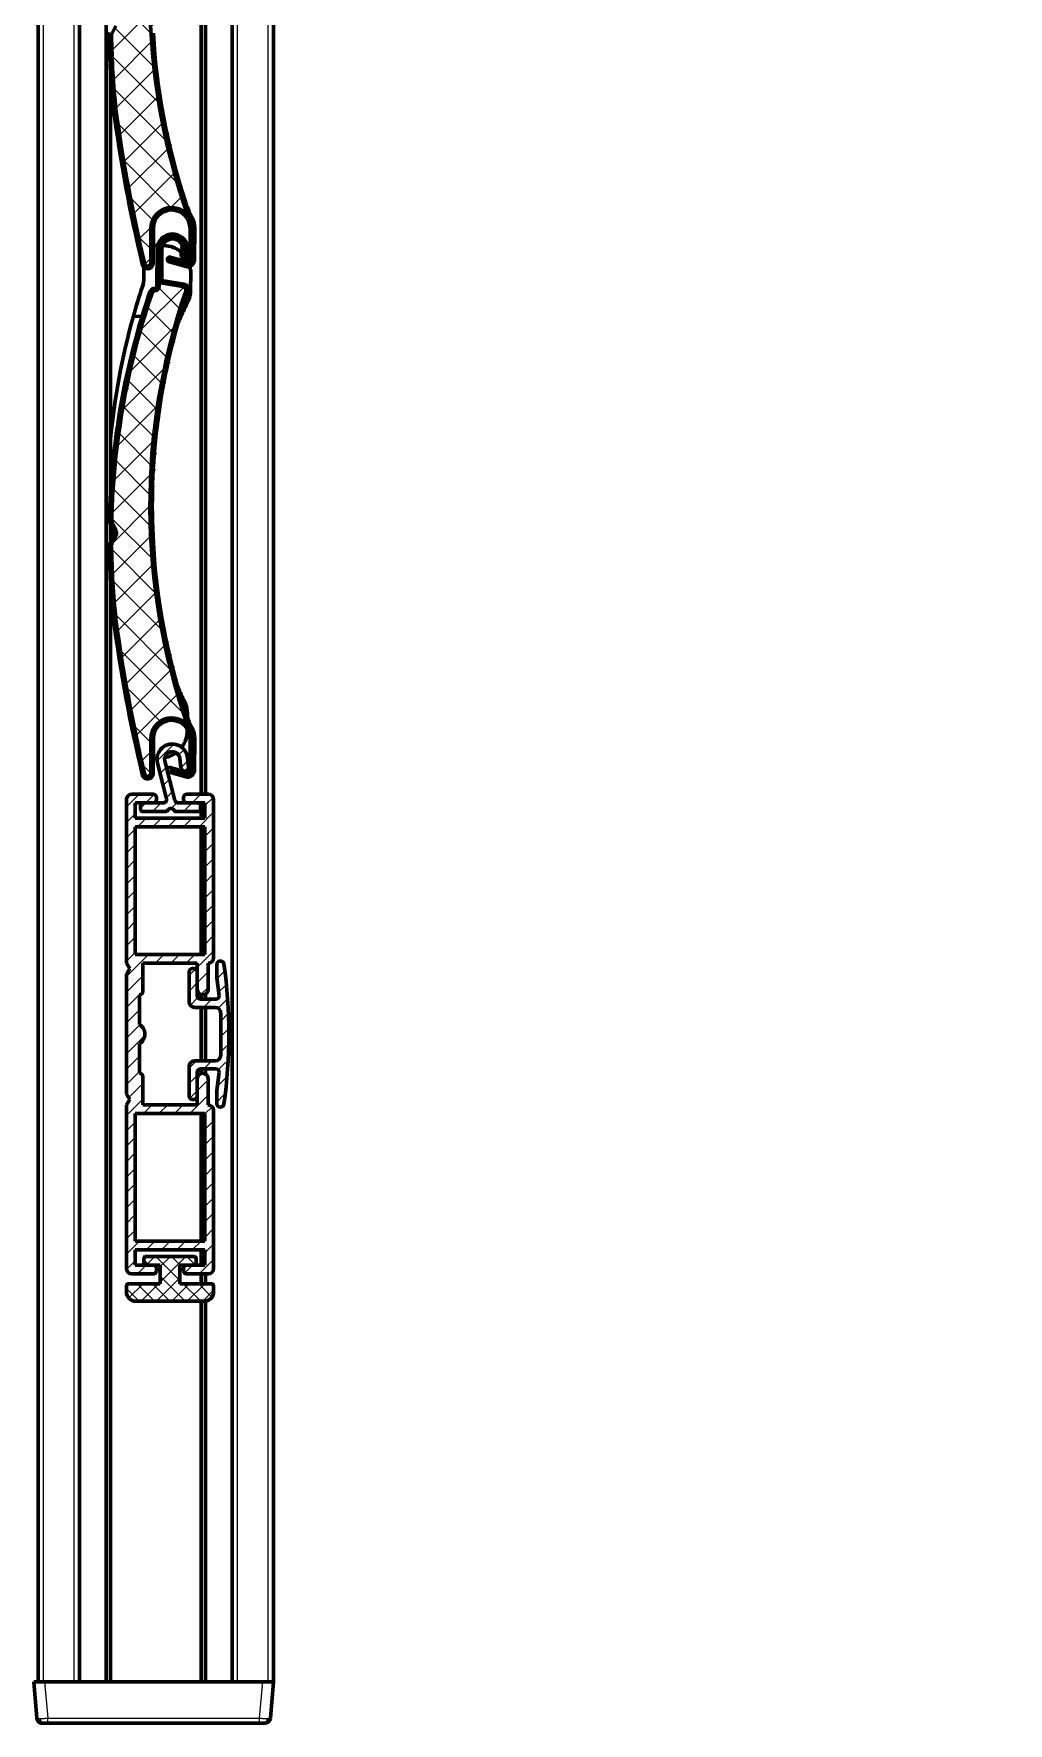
# Model space of a CAD drawing. Header units: millimetres. Extents: x 0 to 841, y 0 to 594.
# Drawn here: x 706.5 to 751.2, y 219 to 296.5 of the extents above; entities that cross this region are included whole.
import ezdxf

# ---------------------------------------------------------------- set-up
doc = ezdxf.new("R2010")
doc.units = ezdxf.units.MM
doc.linetypes.add('K5LT_BASIC', pattern=[0])
doc.linetypes.add('K5LT_THIN', pattern=[0])
doc.layers.add('Системный слой (1)', color=7, linetype='Continuous', true_color=0x909090)
pattern_1 = [(45, (0, 0), (-0.3535534, 0.3535534), [])]

# ---------------------------------------------------------------- blocks, each defined once
blk = doc.blocks.new('U798')
at = {"layer": 'Системный слой (1)', "color": 5, "linetype": 'K5LT_BASIC', "lineweight": 60, "true_color": 0x0000ff}
blk.add_line((709.793, 220.892), (709.793, 383.753), dxfattribs=at)
blk = doc.blocks.new('U819')
at = {"layer": 'Системный слой (1)', "color": 7, "linetype": 'K5LT_THIN', "lineweight": 18}
blk.add_line((708.324, 220.892), (708.324, 383.783), dxfattribs=at)
blk = doc.blocks.new('U820')
at = {"layer": 'Системный слой (1)', "color": 5, "linetype": 'K5LT_BASIC', "lineweight": 60, "true_color": 0x0000ff}
blk.add_line((708.574, 220.892), (708.574, 383.769), dxfattribs=at)
blk = doc.blocks.new('U821')
at = {"layer": 'Системный слой (1)', "color": 7, "linetype": 'K5LT_THIN', "lineweight": 18}
blk.add_line((706.924, 220.892), (706.924, 383.929), dxfattribs=at)
blk = doc.blocks.new('U822')
at = {"layer": 'Системный слой (1)', "color": 5, "linetype": 'K5LT_BASIC', "lineweight": 60, "true_color": 0x0000ff}
blk.add_line((706.674, 220.892), (706.674, 383.959), dxfattribs=at)
blk = doc.blocks.new('U823')
at = {"layer": 'Системный слой (1)', "color": 5, "linetype": 'K5LT_BASIC', "lineweight": 60, "true_color": 0x0000ff}
blk.add_line((717.474, 220.892), (717.474, 383.959), dxfattribs=at)
blk = doc.blocks.new('U824')
at = {"layer": 'Системный слой (1)', "color": 7, "linetype": 'K5LT_THIN', "lineweight": 18}
blk.add_line((717.224, 220.892), (717.224, 383.99), dxfattribs=at)
blk = doc.blocks.new('U867')
at = {"layer": 'Системный слой (1)', "color": 5, "linetype": 'K5LT_BASIC', "lineweight": 60, "true_color": 0x0000ff}
blk.add_line((714.356, 261.592), (714.356, 384.166), dxfattribs=at)
blk = doc.blocks.new('U903')
at = {"layer": 'Системный слой (1)', "color": 5, "linetype": 'K5LT_BASIC', "lineweight": 60, "true_color": 0x0000ff}
blk.add_line((715.574, 220.892), (715.574, 384.15), dxfattribs=at)
blk = doc.blocks.new('U904')
at = {"layer": 'Системный слой (1)', "color": 7, "linetype": 'K5LT_THIN', "lineweight": 18}
blk.add_line((715.824, 220.892), (715.824, 384.136), dxfattribs=at)
blk = doc.blocks.new('U909')
at = {"layer": 'Системный слой (1)', "color": 5, "linetype": 'K5LT_BASIC', "lineweight": 60, "true_color": 0x0000ff}
blk.add_line((714.159, 261.592), (714.159, 384.16), dxfattribs=at)

msp = doc.modelspace()

# ---------------------------------------------------------------- hatches: boundary and pattern name
at = {"layer": 'Системный слой (1)'}
h = msp.add_hatch(dxfattribs=at)
h.set_pattern_fill('Неметалл', angle=45, style=0, pattern_type=0)
h.set_pattern_definition([(45, (0, 0), (-0.7071068, 0.7071068), []), (135, (0, 0), (-0.7071068, -0.7071068), [])])
h.paths.add_polyline_path([(711.8032, 388.9255), (712.1873, 393.8211), (713.36, 398.5897), (713.4438, 398.8368), (713.4356, 398.9695), (713.336, 399.0576), (713.3085, 399.0646), (712.3994, 399.2181), (712.2697, 399.2994), (712.2385, 399.3673), (712.2335, 399.3721), (712.2312, 399.0713), (712.1662, 398.9247), (712.0473, 398.8686), (712.0399, 398.8683), (711.9404, 398.83), (711.9058, 398.7778), (710.5866, 393.6734), (710.2454, 391.2956), (710.0638, 388.761), (710.0849, 388.7616), (710.6533, 388.8005), (711.2218, 388.8566), (711.7902, 388.9239)])
h.paths.add_polyline_path([(712.8219, 384.0498), (712.3586, 383.995), (711.7902, 383.9239), (711.2218, 383.8566), (710.6741, 383.8026), (711.5645, 379.5046), (711.6272, 379.4184), (711.7325, 379.4018), (711.8187, 379.4645), (711.8392, 379.5361), (711.8515, 381.1468), (712.1349, 381.8164), (712.8088, 382.0895), (713.4784, 381.8061), (713.5508, 381.7235), (713.5333, 381.7532)])
h.paths.add_polyline_path([(713.4438, 378.2451), (713.4356, 378.3778), (713.336, 378.4659), (713.3085, 378.4729), (712.3994, 378.6264), (712.2697, 378.7077), (712.2385, 378.7756), (712.2335, 378.7804), (712.2312, 378.4796), (712.1662, 378.333), (712.0473, 378.2769), (712.0399, 378.2766), (711.9404, 378.2383), (711.9058, 378.1861), (710.5866, 373.0817), (710.2454, 370.7039), (710.0508, 367.7086), (710.0661, 367.6393), (710.2407, 367.2831), (710.2553, 367.054), (710.2396, 367.0166), (710.0603, 366.6587), (710.0445, 366.5899), (710.246, 363.1971), (711.5645, 356.1046), (711.6272, 356.0184), (711.7325, 356.0018), (711.8187, 356.0645), (711.8392, 356.1361), (711.8515, 357.7468), (712.1349, 358.4164), (712.8088, 358.6895), (713.4784, 358.4061), (713.5508, 358.3235), (713.5333, 358.3532), (712.2767, 363.1003), (711.8062, 367.9884), (712.1344, 372.8881), (713.2524, 377.6697)])
h.paths.add_polyline_path([(711.5645, 400.0963), (711.6272, 400.0101), (711.7325, 399.9935), (711.8187, 400.0562), (711.8392, 400.1278), (711.8515, 401.7385), (712.1349, 402.4081), (712.8088, 402.6812), (713.4784, 402.3978), (713.5508, 402.3152), (713.5333, 402.3449), (712.2767, 407.092), (711.8062, 411.9801), (712.1344, 416.8798), (713.2524, 421.6614), (713.4438, 422.2368), (713.4356, 422.3695), (713.336, 422.4576), (713.3085, 422.4646), (712.3994, 422.6181), (712.2697, 422.6994), (712.2385, 422.7673), (712.2335, 422.7721), (712.2312, 422.4713), (712.1662, 422.3247), (712.0473, 422.2686), (712.0399, 422.2683), (711.9404, 422.23), (711.9058, 422.1778), (710.5866, 417.0734), (710.2454, 414.6956), (710.0508, 411.7003), (710.066, 411.631), (710.2407, 411.2748), (710.2553, 411.0457), (710.2396, 411.0083), (710.0603, 410.6504), (710.0445, 410.5816), (710.246, 407.1888)])
h.paths.add_polyline_path([(712.2312, 355.0796), (712.2335, 355.3804), (712.2385, 355.3756), (712.3293, 355.2524), (712.3994, 355.2264), (713.3085, 355.0729), (713.4211, 355.0023), (713.4508, 354.8727), (713.4438, 354.8451), (712.23, 350.0869), (711.8035, 345.1948), (712.1757, 340.2982), (713.3367, 335.5268), (713.5333, 334.9532), (713.5508, 334.9235), (712.9185, 335.2823), (712.2176, 335.0889), (711.8587, 334.4565), (711.8515, 334.3468), (711.8392, 332.7361), (711.7976, 332.638), (711.6989, 332.5979), (711.6007, 332.6395), (711.5645, 332.7046), (710.246, 339.7971), (710.0445, 343.1899), (710.0603, 343.2587), (710.2396, 343.6166), (710.2561, 343.8457), (710.2407, 343.8831), (710.0661, 344.2393), (710.0508, 344.3086), (710.2454, 347.3039), (711.2092, 352.4871), (711.9058, 354.7861), (711.9786, 354.8641), (712.0399, 354.8766), (712.0473, 354.8769), (712.1869, 354.9558)])
h.paths.add_polyline_path([(711.5645, 423.4963), (711.6272, 423.4101), (711.7325, 423.3935), (711.8187, 423.4562), (711.8392, 423.5278), (711.8515, 425.1385), (712.1349, 425.8081), (712.8088, 426.0812), (713.4784, 425.7978), (713.5508, 425.7152), (713.5333, 425.7449), (712.2767, 430.492), (711.8062, 435.3801), (712.1344, 440.2798), (713.2524, 445.0614), (713.4438, 445.6368), (713.4356, 445.7695), (713.336, 445.8576), (713.3085, 445.8646), (712.3994, 446.0181), (712.2697, 446.0994), (712.2385, 446.1673), (712.2335, 446.1721), (712.2312, 445.8713), (712.1662, 445.7247), (712.0473, 445.6686), (712.0399, 445.6683), (711.9404, 445.63), (711.9058, 445.5778), (710.5866, 440.4734), (710.2454, 438.0956), (710.0508, 435.1003), (710.066, 435.031), (710.2407, 434.6748), (710.2553, 434.4457), (710.2396, 434.4083), (710.0603, 434.0504), (710.0445, 433.9816), (710.246, 430.5888)])
h.paths.add_polyline_path([(712.2312, 331.6796), (712.2335, 331.9804), (712.2385, 331.9756), (712.3293, 331.8524), (712.3994, 331.8264), (713.3085, 331.6729), (713.4211, 331.6023), (713.4508, 331.4727), (713.4438, 331.4451), (712.23, 326.6869), (711.8035, 321.7948), (712.1757, 316.8982), (713.3367, 312.1268), (713.5333, 311.5532), (713.5508, 311.5235), (712.9185, 311.8823), (712.2176, 311.6889), (711.8587, 311.0565), (711.8515, 310.9468), (711.8392, 309.3361), (711.7976, 309.238), (711.6989, 309.1979), (711.6007, 309.2395), (711.5645, 309.3046), (710.246, 316.3971), (710.0445, 319.7899), (710.0603, 319.8587), (710.2396, 320.2166), (710.2561, 320.4457), (710.2407, 320.4831), (710.0661, 320.8393), (710.0508, 320.9086), (710.2454, 323.9039), (711.2092, 329.0871), (711.9058, 331.3861), (711.9786, 331.4641), (712.0399, 331.4766), (712.0473, 331.4769), (712.1869, 331.5558)])
h.paths.add_polyline_path([(711.5645, 446.8963), (711.6272, 446.8101), (711.7325, 446.7935), (711.8187, 446.8562), (711.8392, 446.9278), (711.8515, 448.5385), (712.1349, 449.2081), (712.8088, 449.4812), (713.4784, 449.1978), (713.5508, 449.1152), (713.5333, 449.1449), (712.2767, 453.892), (711.8062, 458.7801), (712.1344, 463.6798), (713.2524, 468.4614), (713.4438, 469.0368), (713.4356, 469.1695), (713.336, 469.2576), (713.3085, 469.2646), (712.3994, 469.4181), (712.2697, 469.4994), (712.2385, 469.5673), (712.2335, 469.5721), (712.2312, 469.2713), (712.1662, 469.1247), (712.0473, 469.0686), (712.0399, 469.0683), (711.9404, 469.03), (711.9058, 468.9778), (710.5866, 463.8734), (710.2454, 461.4956), (710.0508, 458.5003), (710.066, 458.431), (710.2407, 458.0748), (710.2553, 457.8457), (710.2396, 457.8083), (710.0603, 457.4504), (710.0445, 457.3816), (710.246, 453.9888)])
h.paths.add_polyline_path([(712.2312, 308.2796), (712.2335, 308.5804), (712.2385, 308.5756), (712.3293, 308.4524), (712.3994, 308.4264), (713.3085, 308.2729), (713.4211, 308.2023), (713.4508, 308.0727), (713.4438, 308.0451), (712.23, 303.2869), (711.8035, 298.3948), (712.1757, 293.4982), (713.3367, 288.7268), (713.5333, 288.1532), (713.5508, 288.1235), (712.9185, 288.4823), (712.2176, 288.2889), (711.8587, 287.6565), (711.8515, 287.5468), (711.8392, 285.9361), (711.7976, 285.838), (711.6989, 285.7979), (711.6007, 285.8395), (711.5645, 285.9046), (710.246, 292.9971), (710.0445, 296.3899), (710.0603, 296.4587), (710.2396, 296.8166), (710.2561, 297.0457), (710.2407, 297.0831), (710.0661, 297.4393), (710.0508, 297.5086), (710.2454, 300.5039), (711.2092, 305.6871), (711.9058, 307.9861), (711.9786, 308.0641), (712.0399, 308.0766), (712.0473, 308.0769), (712.1869, 308.1558)])
h.paths.add_polyline_path([(711.5645, 470.2963), (711.6272, 470.2101), (711.7325, 470.1935), (711.8187, 470.2562), (711.8392, 470.3278), (711.8515, 471.9385), (712.1349, 472.6081), (712.8088, 472.8812), (713.4784, 472.5978), (713.5508, 472.5152), (713.5333, 472.5449), (712.2767, 477.292), (711.8062, 482.1801), (712.1344, 487.0798), (713.2524, 491.8614), (713.4438, 492.4368), (713.4356, 492.5695), (713.336, 492.6576), (713.3085, 492.6646), (712.3994, 492.8181), (712.2697, 492.8994), (712.2385, 492.9673), (712.2335, 492.9721), (712.2312, 492.6713), (712.1662, 492.5247), (712.0473, 492.4686), (712.0399, 492.4683), (711.9404, 492.43), (711.9058, 492.3778), (710.5866, 487.2734), (710.2454, 484.8956), (710.0508, 481.9003), (710.066, 481.831), (710.2407, 481.4748), (710.2553, 481.2457), (710.2396, 481.2083), (710.0603, 480.8504), (710.0445, 480.7816), (710.246, 477.3888)])
h.paths.add_polyline_path([(712.2312, 284.8796), (712.2335, 285.1804), (712.2385, 285.1756), (712.3293, 285.0524), (712.3994, 285.0264), (713.3085, 284.8729), (713.4211, 284.8023), (713.4508, 284.6727), (713.4438, 284.6451), (712.23, 279.8869), (711.8035, 274.9948), (712.1757, 270.0982), (713.3367, 265.3268), (713.5333, 264.7532), (713.5508, 264.7235), (712.9185, 265.0823), (712.2176, 264.8889), (711.8587, 264.2565), (711.8515, 264.1468), (711.8392, 262.5361), (711.7976, 262.438), (711.6989, 262.3979), (711.6007, 262.4395), (711.5645, 262.5046), (710.246, 269.5971), (710.0445, 272.9899), (710.0603, 273.0587), (710.2396, 273.4166), (710.2561, 273.6457), (710.2407, 273.6831), (710.0661, 274.0393), (710.0508, 274.1086), (710.2454, 277.1039), (711.2092, 282.2871), (711.9058, 284.5861), (711.9786, 284.6641), (712.0399, 284.6766), (712.0473, 284.6769), (712.1869, 284.7558)])
h.paths.add_polyline_path([(711.5428, 494.4566), (711.5704, 494.3537), (711.6627, 494.3004), (711.7657, 494.3281), (711.8105, 494.3876), (712.3992, 495.8869), (712.9038, 496.4105), (713.6307, 496.4239), (714.1543, 495.9194), (714.1923, 495.8163), (714.1866, 495.8503), (714.7147, 500.7324), (716.0272, 505.4644), (718.0895, 509.9211), (720.8469, 513.9845), (721.2317, 514.4531), (721.2717, 514.5799), (721.2102, 514.6978), (721.187, 514.7142), (720.3933, 515.1833), (720.3014, 515.3057), (720.2966, 515.3803), (720.2937, 515.3865), (720.1837, 515.1065), (720.0705, 514.993), (719.9394, 514.9832), (719.9324, 514.9855), (719.8257, 514.9854), (719.7748, 514.9491), (716.7139, 510.6565), (715.5432, 508.5589), (714.2881, 505.8323), (714.2775, 505.7622), (714.313, 505.367), (714.2444, 505.1479), (714.2164, 505.1187), (713.9208, 504.8487), (713.8813, 504.7903), (712.8535, 501.5506)])
h = msp.add_hatch(dxfattribs=at)
h.set_pattern_fill('Металл', angle=45, style=0, pattern_type=0)
h.set_pattern_definition(pattern_1)
h.paths.add_polyline_path([(712.3542, 309.9786), (712.4994, 310.3207), (712.8439, 310.4599), (713.186, 310.3147), (713.3228, 310.0232), (713.3616, 309.6392), (713.4659, 309.6511), (713.4267, 310.0386), (713.2094, 310.4349), (712.7756, 310.5614), (712.3793, 310.3441), (712.2493, 309.9789), (712.2385, 308.5756), (712.3293, 308.4524), (712.3994, 308.4264), (713.3085, 308.2729), (713.4211, 308.2023), (713.4508, 308.0727), (713.4438, 308.0451), (712.23, 303.2869), (711.8035, 298.3948), (712.1757, 293.4982), (713.3367, 288.7268), (713.5333, 288.1532), (713.7565, 287.5323), (713.7455, 286.0921), (713.6812, 285.9406), (713.5286, 285.8789), (713.4746, 285.8863), (712.7304, 286.0992), (712.7289, 286.1004), (712.7287, 286.1023), (712.7298, 286.1038), (712.7317, 286.104), (713.4729, 285.8919), (713.6326, 285.9104), (713.7324, 286.0364), (713.7404, 286.0923), (713.7515, 287.5323), (713.4784, 288.2061), (712.8088, 288.4895), (712.1349, 288.2164), (711.8515, 287.5468), (711.8392, 285.9361), (711.7976, 285.838), (711.6989, 285.7979), (711.6007, 285.8395), (711.5645, 285.9046), (710.246, 292.9971), (710.0445, 296.3899), (710.0603, 296.4587), (710.2396, 296.8166), (710.2561, 297.0457), (710.2407, 297.0831), (710.0661, 297.4393), (710.0508, 297.5086), (710.2454, 300.5039), (711.2092, 305.6871), (711.9058, 307.9861), (711.9786, 308.0641), (712.0399, 308.0766), (712.0473, 308.0769), (712.1869, 308.1558), (712.2312, 308.2796), (712.2443, 309.979), (712.4219, 310.3987), (712.8443, 310.5699), (713.264, 310.3923), (713.4322, 310.0343), (713.4709, 309.6517), (713.4588, 309.6094), (713.4203, 309.588), (713.378, 309.6001), (713.3566, 309.6386), (713.3178, 310.023), (713.2128, 310.0175), (713.2526, 309.6239), (713.3124, 309.5127), (713.4333, 309.4763), (713.5445, 309.5361), (713.5809, 309.6571), (713.5809, 309.6571), (713.5416, 310.0454), (713.2859, 310.5209), (712.7688, 310.6763), (712.2933, 310.4206), (712.1343, 309.9798), (712.1213, 308.2817), (712.0897, 308.2121), (712.0448, 308.1879), (712.0337, 308.1865), (711.8582, 308.1116), (711.8049, 308.0298), (710.4816, 302.918), (709.9446, 297.6651), (709.9411, 297.5206), (709.9717, 297.3818), (710.1507, 297.0169), (710.158, 296.9023), (710.1502, 296.8836), (709.9664, 296.5168), (709.9347, 296.3792), (710.1364, 292.9866), (711.4515, 285.9041), (711.5479, 285.7389), (711.733, 285.6902), (711.8982, 285.7867), (711.9492, 285.936), (711.9615, 287.546), (712.2121, 288.138), (712.8079, 288.3795), (713.4, 288.129), (713.6415, 287.5331), (713.6304, 286.0932), (713.6006, 286.0227), (713.5297, 285.9939), (713.5031, 285.9977), (712.7407, 286.2158), (712.657, 286.2061), (712.6047, 286.1402), (712.6144, 286.0565), (712.6804, 286.0042), (713.4428, 285.7862), (713.6861, 285.8143), (713.8382, 286.0063), (713.8504, 286.0915), (713.8615, 287.5314), (713.7397, 288.0328), (713.4133, 288.8048), (712.2687, 293.5878), (711.9614, 296.4942), (711.92, 297.5309), (712.2075, 302.4406), (713.2859, 307.2389), (713.5542, 308.0578), (713.5428, 308.2425), (713.4041, 308.365), (713.3658, 308.3748), (712.4252, 308.5336), (712.3603, 308.5742), (712.3424, 308.622)])
h = msp.add_hatch(dxfattribs=at)
h.set_pattern_fill('Металл', angle=45, style=0, pattern_type=0)
h.set_pattern_definition(pattern_1)
h.paths.add_polyline_path([(712.3542, 286.5786), (712.4994, 286.9207), (712.8439, 287.0599), (713.186, 286.9147), (713.3228, 286.6232), (713.3616, 286.2392), (713.4659, 286.2511), (713.4267, 286.6386), (713.2094, 287.0349), (712.7756, 287.1614), (712.3793, 286.9441), (712.2493, 286.5789), (712.2385, 285.1756), (712.3293, 285.0524), (712.3994, 285.0264), (713.3085, 284.8729), (713.4211, 284.8023), (713.4508, 284.6727), (713.4438, 284.6451), (712.23, 279.8869), (711.8035, 274.9948), (712.1757, 270.0982), (713.3367, 265.3268), (713.5333, 264.7532), (713.7565, 264.1323), (713.7455, 262.6921), (713.6812, 262.5406), (713.5286, 262.4789), (713.4746, 262.4863), (712.7304, 262.6992), (712.7289, 262.7004), (712.7287, 262.7023), (712.7298, 262.7038), (712.7317, 262.704), (713.4729, 262.4919), (713.6326, 262.5104), (713.7324, 262.6364), (713.7404, 262.6923), (713.7515, 264.1323), (713.4784, 264.8061), (712.8088, 265.0895), (712.1349, 264.8164), (711.8515, 264.1468), (711.8392, 262.5361), (711.7976, 262.438), (711.6989, 262.3979), (711.6007, 262.4395), (711.5645, 262.5046), (710.246, 269.5971), (710.0445, 272.9899), (710.0603, 273.0587), (710.2396, 273.4166), (710.2561, 273.6457), (710.2407, 273.6831), (710.0661, 274.0393), (710.0508, 274.1086), (710.2454, 277.1039), (711.2092, 282.2871), (711.9058, 284.5861), (711.9786, 284.6641), (712.0399, 284.6766), (712.0473, 284.6769), (712.1869, 284.7558), (712.2312, 284.8796), (712.2443, 286.579), (712.4219, 286.9987), (712.8443, 287.1699), (713.264, 286.9923), (713.4322, 286.6343), (713.4709, 286.2517), (713.4588, 286.2094), (713.4203, 286.188), (713.378, 286.2001), (713.3566, 286.2386), (713.3178, 286.623), (713.2128, 286.6175), (713.2526, 286.2239), (713.3124, 286.1127), (713.4333, 286.0763), (713.5445, 286.1361), (713.5809, 286.2571), (713.5809, 286.2571), (713.5416, 286.6454), (713.2859, 287.1209), (712.7688, 287.2763), (712.2933, 287.0206), (712.1343, 286.5798), (712.1213, 284.8817), (712.0897, 284.8121), (712.0448, 284.7879), (712.0337, 284.7865), (711.8582, 284.7116), (711.8049, 284.6298), (710.4816, 279.518), (709.9446, 274.2651), (709.9411, 274.1206), (709.9717, 273.9818), (710.1507, 273.6169), (710.158, 273.5023), (710.1502, 273.4836), (709.9664, 273.1168), (709.9347, 272.9792), (710.1364, 269.5866), (711.4515, 262.5041), (711.5479, 262.3389), (711.733, 262.2902), (711.8982, 262.3867), (711.9492, 262.536), (711.9615, 264.146), (712.2121, 264.738), (712.8079, 264.9795), (713.4, 264.729), (713.6415, 264.1331), (713.6304, 262.6932), (713.6006, 262.6227), (713.5297, 262.5939), (713.5031, 262.5977), (712.7407, 262.8158), (712.657, 262.8061), (712.6047, 262.7402), (712.6144, 262.6565), (712.6804, 262.6042), (713.4428, 262.3862), (713.6861, 262.4143), (713.8382, 262.6063), (713.8504, 262.6915), (713.8615, 264.1314), (713.7397, 264.6328), (713.4133, 265.4048), (712.2687, 270.1878), (711.9614, 273.0942), (711.92, 274.1309), (712.2075, 279.0406), (713.2859, 283.8389), (713.5542, 284.6578), (713.5428, 284.8425), (713.4041, 284.965), (713.3658, 284.9748), (712.4252, 285.1336), (712.3603, 285.1742), (712.3424, 285.222)])
h = msp.add_hatch(dxfattribs=at)
h.set_pattern_fill('Металл', angle=45, style=0, pattern_type=0)
h.set_pattern_definition(pattern_1)
h.paths.add_polyline_path([(713.1802, 263.2262), (713.2268, 262.7981), (713.291, 262.6808), (713.4194, 262.6433), (713.5367, 262.7075), (713.5742, 262.8358), (713.5742, 262.8359), (713.5282, 263.2636), (713.2701, 263.7362), (712.7535, 263.8878), (712.281, 263.6297), (712.1293, 263.1131), (712.1475, 263.013), (712.568, 261.3802), (712.5518, 261.2654), (712.4591, 261.1957), (712.4212, 261.191), (711.4744, 261.1921), (711.4037, 261.1628), (711.3744, 261.0921), (711.3744, 260.8921), (711.4037, 260.8213), (711.4744, 260.7921), (712.5057, 260.7921), (712.6118, 260.836), (712.6356, 260.8671), (712.7267, 260.9369), (712.8405, 260.922), (712.8954, 260.8671), (712.9865, 260.7972), (713.0253, 260.7921), (714.0244, 260.7921), (714.0951, 260.8213), (714.1244, 260.8921), (714.1244, 261.0921), (714.0951, 261.1628), (714.0244, 261.1921), (713.0921, 261.194), (712.9872, 261.2377), (712.9486, 261.3057), (712.4895, 263.101), (712.5277, 263.3676), (712.7432, 263.5291), (713.0098, 263.4909), (713.1713, 263.2754)])
h = msp.add_hatch(dxfattribs=at)
h.set_pattern_fill('Металл', angle=45, style=0, pattern_type=0)
h.set_pattern_definition(pattern_1)
h.paths.add_polyline_path([(711.3244, 252.3921), (711.4305, 252.436), (711.4744, 252.5421), (711.4744, 253.8421), (713.9744, 253.8421), (713.9744, 252.6421), (714.0476, 252.4653), (714.2244, 252.3921), (714.4012, 252.4653), (714.4744, 252.6421), (714.4744, 253.8421), (714.6512, 253.9153), (714.7244, 254.0921), (714.7244, 261.3421), (714.6512, 261.5188), (714.4744, 261.5921), (713.4994, 261.5921), (713.3933, 261.5481), (713.3494, 261.4421), (713.3494, 261.3421), (713.3933, 261.236), (713.4994, 261.1921), (714.3244, 261.1921), (714.3244, 260.4921), (711.1244, 260.4921), (711.1244, 261.1921), (711.9494, 261.1921), (712.0555, 261.236), (712.0994, 261.3421), (712.0994, 261.4421), (712.0555, 261.5481), (711.9494, 261.5921), (710.9744, 261.5921), (710.7976, 261.5188), (710.7244, 261.3421), (710.7244, 253.8421), (710.8744, 253.5921), (710.7244, 253.3421), (710.7244, 247.8421), (710.8744, 247.5921), (710.7244, 247.3421), (710.7244, 239.8421), (710.7976, 239.6653), (710.9744, 239.5921), (711.9494, 239.5921), (712.0555, 239.636), (712.0994, 239.7421), (712.0994, 239.8421), (712.0555, 239.9481), (711.9494, 239.9921), (711.1244, 239.9921), (711.1244, 240.6921), (714.3244, 240.6921), (714.3244, 239.9921), (713.4994, 239.9921), (713.3933, 239.9481), (713.3494, 239.8421), (713.3494, 239.7421), (713.3933, 239.636), (713.4994, 239.5921), (714.4744, 239.5921), (714.6512, 239.6653), (714.7244, 239.8421), (714.7244, 247.0921), (714.6512, 247.2688), (714.4744, 247.3421), (714.4744, 248.5421), (714.4012, 248.7188), (714.2244, 248.7921), (714.0476, 248.7188), (713.9744, 248.5421), (713.9744, 247.3421), (711.4744, 247.3421), (711.4744, 248.6421), (711.4305, 248.7481), (711.3244, 248.7921), (711.3244, 250.159), (711.5574, 250.4626), (711.5074, 250.8421), (711.3244, 251.0251)])
h.paths.add_polyline_path([(714.3244, 254.2421), (711.1244, 254.2421), (711.1244, 260.0921), (714.3244, 260.0921)])
h.paths.add_polyline_path([(714.3244, 246.9421), (714.3244, 241.0921), (711.1244, 241.0921), (711.1244, 246.9421)])
h = msp.add_hatch(dxfattribs=at)
h.set_pattern_fill('Металл', angle=45, style=0, pattern_type=0)
h.set_pattern_definition(pattern_1)
h.paths.add_polyline_path([(713.8494, 251.8171), (714.7986, 251.8171), (714.9754, 251.7438), (715.0486, 251.5671), (715.0486, 249.6171), (714.9754, 249.4403), (714.7986, 249.3671), (713.8494, 249.3671), (713.6726, 249.2938), (713.5994, 249.1171), (713.5994, 247.7421), (713.6433, 247.636), (713.7494, 247.5921), (713.8244, 247.5921), (713.9305, 247.636), (713.9744, 247.7421), (713.9744, 248.8421), (714.0183, 248.9481), (714.1244, 248.9921), (714.8236, 248.9921), (714.9296, 248.9481), (714.9736, 248.8421), (714.8761, 248.0065), (714.8744, 247.9775), (714.8744, 247.3921), (714.9183, 247.286), (715.0244, 247.2421), (715.044, 247.2421), (715.1501, 247.286), (715.1925, 247.3706), (715.4006, 251.6101), (715.1925, 253.8135), (715.1339, 253.9122), (715.044, 253.9421), (715.0244, 253.9421), (714.9183, 253.8981), (714.8744, 253.7921), (714.8744, 253.2066), (714.8761, 253.1776), (714.9736, 252.3421), (714.9296, 252.236), (714.8236, 252.1921), (714.1244, 252.1921), (714.0183, 252.236), (713.9744, 252.3421), (713.9744, 253.4421), (713.9305, 253.5481), (713.8244, 253.5921), (713.7494, 253.5921), (713.6433, 253.5481), (713.5994, 253.4421), (713.5994, 252.0671), (713.6726, 251.8903)])
h = msp.add_hatch(dxfattribs=at)
h.set_pattern_fill('Неметалл', angle=45, style=0, pattern_type=0)
h.set_pattern_definition([(45, (0, 0), (-0.3535534, 0.3535534), []), (135, (0, 0), (-0.3535534, -0.3535534), [])])
h.paths.add_polyline_path([(711.1494, 238.3416), (714.2994, 238.3416), (714.5999, 238.4661), (714.7244, 238.7666), (714.7244, 239.0416), (714.6951, 239.1123), (714.6244, 239.1416), (713.1744, 239.1416), (713.1744, 239.9916), (713.4879, 239.9916), (713.4994, 239.9921), (713.8338, 239.9921), (713.9015, 240.0279), (713.9244, 240.0916), (713.9244, 240.2916), (713.8951, 240.3623), (713.8244, 240.3916), (711.6244, 240.3931), (711.5537, 240.3638), (711.5244, 240.2931), (711.5244, 240.0931), (711.5537, 240.0223), (711.6244, 239.9931), (712.2744, 239.9916), (712.2744, 239.1416), (710.8244, 239.1416), (710.7537, 239.1123), (710.7244, 239.0416), (710.7244, 238.7666), (710.8489, 238.4661)])

# ---------------------------------------------------------------- linework, layer by layer
at = {"layer": 'Системный слой (1)', "color": 5, "linetype": 'K5LT_BASIC', "lineweight": 60, "true_color": 0x0000ff}
for p, q in [((710.2396, 296.8166), (710.0603, 296.4587)), ((710.0603, 296.4587), (710.2396, 296.8166)), ((709.9898, 275.3488), (709.9898, 294.7556)), ((711.8392, 285.9361), (711.8515, 287.5468)), ((711.8515, 287.5468), (711.8392, 285.9361)), ((711.9492, 285.936), (711.9615, 287.546)), ((713.5508, 288.1235), (713.5333, 288.1532)), ((713.6415, 287.5331), (713.6304, 286.0932)), ((713.7404, 286.0923), (713.7515, 287.5323)), ((713.7565, 287.5323), (713.7455, 286.0921)), ((713.8504, 286.0915), (713.8615, 287.5314)), ((712.0346, 286.7493), (712.156, 286.7484)), ((712.2699, 286.7475), (712.2752, 286.7475)), ((712.3858, 286.7466), (712.4348, 286.7463)), ((713.4659, 286.2511), (713.4267, 286.6386)), ((713.4322, 286.6343), (713.4709, 286.2517)), ((713.5809, 286.2571), (713.5416, 286.6454)), ((712.1343, 286.5798), (712.1213, 284.8817)), ((712.2312, 284.8796), (712.2443, 286.579)), ((712.2493, 286.5789), (712.2385, 285.1756)), ((712.3424, 285.222), (712.3542, 286.5786)), ((712.6804, 286.0042), (713.4428, 285.7862)), ((713.4746, 285.8863), (712.7304, 286.0992)), ((712.7317, 286.104), (713.4729, 285.8919)), ((713.5031, 285.9977), (712.7407, 286.2158)), ((713.3178, 286.623), (713.2128, 286.6175)), ((713.2128, 286.6175), (713.2526, 286.2239)), ((713.3566, 286.2386), (713.3178, 286.623)), ((713.3228, 286.6232), (713.3616, 286.2392)), ((713.3616, 286.2392), (713.4659, 286.2511)), ((711.5231, 285.2556), (711.5269, 285.7568)), ((712.2335, 285.1804), (712.2312, 284.8796)), ((712.2385, 285.1756), (712.2335, 285.1804)), ((713.3658, 284.9748), (712.4252, 285.1336)), ((713.6752, 285.4864), (713.6689, 284.6972)), ((712.0473, 284.6769), (712.0399, 284.6766)), ((712.0399, 284.6766), (712.0473, 284.6769)), ((713.3085, 284.8729), (712.3994, 285.0264)), ((712.3994, 285.0264), (713.3085, 284.8729)), ((711.044, 283.5044), (711.4409, 283.5013)), ((713.1795, 283.4902), (713.1996, 283.4901)), ((713.2225, 283.4901), (713.1996, 283.4901)), ((713.2214, 283.4877), (713.222, 283.4877)), ((710.1502, 273.4836), (709.9664, 273.1168)), ((709.9717, 273.9818), (710.1507, 273.6169)), ((709.9898, 273.1635), (709.9898, 273.9449)), ((710.2407, 273.6831), (710.0661, 274.0393)), ((710.0661, 274.0393), (710.2407, 273.6831)), ((711.9614, 273.0942), (711.92, 274.1309)), ((710.2396, 273.4166), (710.0603, 273.0587)), ((710.0603, 273.0587), (710.2396, 273.4166)), ((709.9898, 220.8921), (709.9898, 271.3556)), ((713.0804, 266.4907), (713.0924, 266.4906)), ((713.093, 266.4906), (713.0804, 266.4907)), ((713.5202, 265.2767), (713.519, 265.1127)), ((713.5149, 264.5829), (713.5142, 264.4873)), ((713.5508, 264.7235), (713.5333, 264.7532)), ((711.8392, 262.5361), (711.8515, 264.1468)), ((711.8515, 264.1468), (711.8392, 262.5361)), ((711.9492, 262.536), (711.9615, 264.146)), ((713.6415, 264.1331), (713.6304, 262.6932)), ((713.7404, 262.6923), (713.7515, 264.1323)), ((713.7565, 264.1323), (713.7455, 262.6921)), ((713.8504, 262.6915), (713.8615, 264.1314)), ((712.1278, 263.2479), (711.9547, 263.2493)), ((712.1475, 263.013), (712.568, 261.3802)), ((712.9486, 261.3057), (712.4895, 263.101)), ((713.4746, 262.4863), (712.7304, 262.6992)), ((712.7317, 262.704), (713.4729, 262.4919)), ((713.5031, 262.5977), (712.7407, 262.8158)), ((713.1802, 263.2262), (713.2268, 262.7981)), ((713.5742, 262.8359), (713.5282, 263.2636)), ((712.6804, 262.6042), (713.4428, 262.3862)), ((710.7244, 261.3421), (710.7244, 253.8421)), ((711.9494, 261.5921), (710.9744, 261.5921)), ((711.1244, 261.1921), (711.9494, 261.1921)), ((711.1244, 260.4921), (711.1244, 261.1921)), ((711.3744, 261.0921), (711.3744, 260.8921)), ((712.4212, 261.191), (711.4744, 261.1921)), ((712.0994, 261.3421), (712.0994, 261.4421)), ((714.0244, 261.1921), (713.0921, 261.194)), ((713.3494, 261.4421), (713.3494, 261.3421)), ((714.4744, 261.5921), (713.4994, 261.5921)), ((713.4994, 261.1921), (714.3244, 261.1921)), ((714.1244, 260.8921), (714.1244, 261.0921)), ((714.159, 260.4921), (714.159, 261.1921)), ((714.3244, 261.1921), (714.3244, 260.4921)), ((714.7244, 254.0921), (714.7244, 261.3421)), ((714.3244, 260.4921), (711.1244, 260.4921)), ((711.4744, 260.7921), (712.5057, 260.7921)), ((713.0253, 260.7921), (714.0244, 260.7921)), ((714.3244, 260.0921), (711.1244, 260.0921)), ((711.1244, 260.0921), (711.1244, 254.2421)), ((714.159, 254.2421), (714.159, 260.0921)), ((714.3244, 254.2421), (714.3244, 260.0921)), ((711.1244, 254.2421), (714.3244, 254.2421)), ((710.7244, 253.8421), (710.8744, 253.5921)), ((710.8744, 253.5921), (710.7244, 253.3421)), ((710.7244, 253.3421), (710.7244, 247.8421)), ((711.4744, 252.5421), (711.4744, 253.8421)), ((711.4744, 253.8421), (713.9744, 253.8421)), ((713.5994, 253.4421), (713.5994, 252.0671)), ((713.8244, 253.5921), (713.7494, 253.5921)), ((713.9744, 253.8421), (713.9744, 252.6421)), ((713.9744, 252.3421), (713.9744, 253.4421)), ((714.4744, 252.6421), (714.4744, 253.8421)), ((714.8744, 253.7921), (714.8744, 253.2066)), ((715.044, 253.9421), (715.0244, 253.9421)), ((714.8761, 253.1776), (714.9736, 252.3421)), ((711.3244, 251.0251), (711.3244, 252.3921)), ((713.8494, 251.8171), (714.7986, 251.8171)), ((714.8236, 252.1921), (714.1244, 252.1921)), ((714.159, 252.1921), (714.159, 252.4008)), ((714.159, 249.3671), (714.159, 251.8171)), ((714.3559, 252.1921), (714.3559, 252.4294)), ((714.3559, 249.3671), (714.3559, 251.8171)), ((715.0486, 251.5671), (715.0486, 249.6171)), ((711.3244, 248.7921), (711.3244, 250.159)), ((713.5994, 249.1171), (713.5994, 247.7421)), ((714.7986, 249.3671), (713.8494, 249.3671)), ((713.9744, 247.7421), (713.9744, 248.8421)), ((714.1244, 248.9921), (714.8236, 248.9921)), ((714.159, 248.7833), (714.159, 248.9921)), ((714.3559, 248.7547), (714.3559, 248.9921)), ((714.9736, 248.8421), (714.8761, 248.0065)), ((711.4744, 247.3421), (711.4744, 248.6421)), ((713.9744, 248.5421), (713.9744, 247.3421)), ((714.4744, 247.3421), (714.4744, 248.5421)), ((714.8744, 247.9775), (714.8744, 247.3921)), ((710.7244, 247.8421), (710.8744, 247.5921)), ((710.8744, 247.5921), (710.7244, 247.3421)), ((710.7244, 247.3421), (710.7244, 239.8421)), ((713.9744, 247.3421), (711.4744, 247.3421)), ((713.7494, 247.5921), (713.8244, 247.5921)), ((715.0244, 247.2421), (715.044, 247.2421)), ((714.3244, 246.9421), (711.1244, 246.9421)), ((711.1244, 246.9421), (711.1244, 241.0921)), ((714.159, 241.0921), (714.159, 246.9421)), ((714.3244, 241.0921), (714.3244, 246.9421)), ((714.7244, 239.8421), (714.7244, 247.0921)), ((711.1244, 241.0921), (714.3244, 241.0921)), ((711.1244, 240.6921), (714.3244, 240.6921)), ((711.1244, 239.9921), (711.1244, 240.6921)), ((711.5244, 240.2931), (711.5244, 240.0931)), ((713.8244, 240.3916), (711.6244, 240.3931)), ((713.9244, 240.0916), (713.9244, 240.2916)), ((714.159, 239.9921), (714.159, 240.6921)), ((714.3244, 240.6921), (714.3244, 239.9921)), ((710.9744, 239.5921), (711.9494, 239.5921)), ((711.9494, 239.9921), (711.1244, 239.9921)), ((711.6244, 239.9931), (712.2744, 239.9916)), ((712.0994, 239.7421), (712.0994, 239.8421)), ((712.2744, 239.9916), (712.2744, 239.1416)), ((713.1744, 239.1416), (713.1744, 239.9916)), ((713.1744, 239.9916), (713.8244, 239.9916)), ((713.3494, 239.8421), (713.3494, 239.7421)), ((714.3244, 239.9921), (713.4994, 239.9921)), ((713.4994, 239.5921), (714.4744, 239.5921)), ((714.159, 239.1416), (714.159, 239.5921)), ((714.3559, 239.1416), (714.3559, 239.5921)), ((710.7244, 239.0416), (710.7244, 238.7666)), ((712.2744, 239.1416), (710.8244, 239.1416)), ((714.6244, 239.1416), (713.1744, 239.1416)), ((714.7244, 238.7666), (714.7244, 239.0416)), ((711.1494, 238.3416), (714.2994, 238.3416)), ((714.159, 220.8921), (714.159, 238.3416)), ((714.3559, 220.8921), (714.3559, 238.3454)), ((706.6207, 219.2203), (706.4744, 220.8921)), ((706.4744, 220.8921), (706.6744, 220.8921)), ((706.6744, 220.8921), (706.9244, 220.8921)), ((706.9244, 220.8921), (708.3244, 220.8921)), ((708.3244, 220.8921), (708.5244, 220.8921)), ((715.6244, 220.8921), (708.5244, 220.8921)), ((715.6244, 220.8921), (715.8244, 220.8921)), ((715.8244, 220.8921), (717.2244, 220.8921)), ((717.2244, 220.8921), (717.4744, 220.8921)), ((717.4744, 220.8921), (717.3281, 219.2203)), ((706.8697, 218.9921), (706.8688, 218.9921)), ((706.9425, 218.9921), (706.8697, 218.9921)), ((707.1188, 218.9921), (706.9425, 218.9921)), ((716.83, 218.9921), (707.1188, 218.9921)), ((717.0063, 218.9921), (716.83, 218.9921)), ((717.0791, 218.9921), (717.0063, 218.9921))]:
    msp.add_line(p, q, dxfattribs=at)
at = {"layer": 'Системный слой (1)', "color": 7, "linetype": 'K5LT_THIN', "lineweight": 18}
for p, q in [((706.9725, 220.8921), (707.1188, 219.2203)), ((716.83, 219.2203), (716.9763, 220.8921)), ((707.1188, 218.9921), (707.1188, 219.2203)), ((707.1188, 219.2203), (716.83, 219.2203)), ((716.83, 218.9921), (716.83, 219.2203))]:
    msp.add_line(p, q, dxfattribs=at)
at = {"layer": 'Системный слой (1)', "color": 5, "linetype": 'K5LT_BASIC', "lineweight": 60, "true_color": 0x0000ff}
for centre, radius, start, end in [((741.9962, 298.2273), 30.1932, 161.02437, 199.490916), ((741.9962, 298.2273), 30.1932, 161.02437, 199.490916), ((710.2346, 296.3824), 0.3, 153.394041, 180.612282), ((744.8348, 296.7522), 34.9022, 180.612282, 186.193786), ((710.1944, 296.3915), 0.15, 153.394041, 180.598436), ((710.1944, 296.3915), 0.15, 153.394041, 180.598436), ((744.825, 296.7532), 34.7824, 180.598436, 186.199389), ((744.825, 296.7532), 34.7824, 180.598436, 186.199389), ((742.1964, 298.2211), 30.2842, 183.268932, 198.115432), ((778.6952, 302.0535), 69.1558, 187.533714, 193.504517), ((778.6952, 302.0535), 69.0458, 187.536942, 193.526024), ((778.6952, 302.0535), 69.0458, 187.536942, 193.526024), ((712.8015, 287.5395), 0.95, 359.561391, 179.561345), ((712.8015, 287.5395), 0.95, 37.927722, 179.561345), ((712.8015, 287.5395), 0.84, 359.561391, 179.561391), ((718.1654, 290.3594), 5, 198.115432, 207.731348), ((712.8015, 287.5395), 0.955, 359.562471, 39.980606), ((712.8015, 287.5395), 1.06, 359.561391, 27.731348), ((712.0307, 286.2493), 0.5, 89.559772, 98.667236), ((712.8397, 286.5744), 0.7055, 5.771608, 179.561244), ((712.8397, 286.5744), 0.5955, 5.770654, 179.561391), ((712.8397, 286.5744), 0.5905, 6.237173, 179.567078), ((712.8397, 286.5744), 0.4855, 5.770472, 179.500114), ((712.4252, 285.4963), 1.25, 49.960562, 89.559772), ((711.6992, 285.9379), 0.25, 187.768897, 359.561391), ((711.6999, 285.9372), 0.1393, 193.526024, 359.561345), ((711.6999, 285.9372), 0.1393, 193.526024, 359.561345), ((712.7105, 286.11), 0.11, 74.10935, 254.10935), ((712.7311, 286.1016), 0.0025, 74.035075, 254.035075), ((713.4167, 286.2405), 0.165, 185.770654, 5.771614), ((712.4252, 285.4963), 1.25, 42.157173, 42.541755), ((713.4137, 286.2451), 0.0575, 186.522132, 6.522132), ((712.4252, 285.4963), 1.25, 34.539094, 36.878559), ((713.5304, 286.0939), 0.32, 254.10935, 359.561391), ((713.5304, 286.0939), 0.21, 254.10935, 359.561391), ((713.5304, 286.0939), 0.215, 254.951488, 359.510423), ((713.5304, 286.0939), 0.1, 254.10935, 359.561391), ((712.4252, 285.4963), 1.25, 23.838219, 29.305984), ((712.4252, 285.4963), 1.25, 18.563327, 18.794108), ((710.2731, 285.2651), 1.25, 341.821173, 359.561391), ((712.4327, 285.2236), 0.2, 193.876739, 260.415311), ((712.4327, 285.2236), 0.2, 193.876739, 260.415311), ((712.4418, 285.2322), 0.1, 185.867352, 260.415311), ((712.4252, 285.4963), 1.25, 359.545295, 13.734703), ((744.8348, 273.3522), 34.9022, 161.148261, 178.738568), ((744.8368, 273.3526), 34.7943, 161.1643, 173.810676), ((744.8368, 273.3526), 34.7943, 161.1643, 173.810676), ((742.241, 274.7677), 32.3973, 161.821173, 164.35519), ((741.9962, 274.8273), 30.1932, 161.02437, 199.490916), ((741.9962, 274.8273), 30.1932, 161.02437, 199.490916), ((712.0364, 284.5372), 0.2493, 90.62089, 158.199269), ((712.0364, 284.5372), 0.1394, 88.538374, 159.480103), ((712.0364, 284.5372), 0.1394, 88.538374, 159.480103), ((742.1964, 274.8211), 30.2842, 161.045805, 181.305952), ((712.0331, 284.8365), 0.05, 270.62089, 283.513616), ((712.0215, 284.885), 0.0998, 283.513616, 358.119813), ((712.0218, 284.8848), 0.2095, 276.988229, 358.562174), ((712.0218, 284.8848), 0.2095, 276.988229, 358.562174), ((713.2796, 284.7016), 0.1737, 341.02437, 80.415311), ((713.2796, 284.7016), 0.1737, 341.02437, 80.415311), ((713.3255, 284.7363), 0.2418, 341.045805, 80.415311), ((712.419, 284.7071), 1.25, 333.490685, 359.545295), ((732.1919, 274.8447), 20.8461, 153.490685, 155.505243), ((742.241, 274.7677), 32.3973, 164.35519, 174.55643), ((732.1919, 274.8447), 20.8461, 155.505243, 156.355425), ((732.1914, 274.8447), 20.8461, 155.497815, 156.343812), ((744.825, 273.3532), 34.7824, 173.809675, 178.755626), ((744.825, 273.3532), 34.7824, 173.809675, 178.755626), ((710.2411, 274.114), 0.3, 178.738568, 206.126442), ((710.2007, 274.1053), 0.15, 178.755626, 206.126442), ((710.2007, 274.1053), 0.15, 178.755626, 206.126442), ((710.016, 273.5508), 0.15, 333.394041, 26.126442), ((709.9714, 273.551), 0.3, 333.394041, 26.126442), ((709.9714, 273.551), 0.3, 333.394041, 26.126442), ((710.2346, 272.9824), 0.3, 153.394041, 180.612282), ((744.8348, 273.3522), 34.9022, 180.612282, 186.193786), ((710.1944, 272.9915), 0.15, 153.394041, 180.598436), ((710.1944, 272.9915), 0.15, 153.394041, 180.598436), ((744.825, 273.3532), 34.7824, 180.598436, 186.199389), ((744.825, 273.3532), 34.7824, 180.598436, 186.199389), ((742.1964, 274.8211), 30.2842, 183.268932, 198.115432), ((778.6952, 278.6535), 69.1558, 187.533714, 193.504517), ((778.6952, 278.6535), 69.0458, 187.536942, 193.526024), ((778.6952, 278.6535), 69.0458, 187.536942, 193.526024), ((732.1919, 274.8447), 20.8461, 203.374903, 203.625008), ((732.1914, 274.8447), 20.8461, 203.386514, 203.624967), ((732.1919, 274.8447), 20.8461, 203.625008, 205.631851), ((712.2703, 265.2862), 1.25, 359.563815, 25.631851), ((712.8015, 264.1395), 0.95, 359.561391, 179.561345), ((712.8015, 264.1395), 0.95, 37.927722, 179.561345), ((712.8015, 264.1395), 0.84, 359.561391, 179.561391), ((718.1654, 266.9594), 5, 198.115432, 207.731348), ((712.2643, 264.4969), 1.25, 322.909885, 359.5576), ((712.8015, 264.1395), 0.955, 359.562471, 39.980606), ((712.8015, 264.1395), 1.06, 359.561391, 27.731348), ((712.8288, 263.1884), 0.7034, 6.141158, 194.441978), ((712.8304, 263.1882), 0.3519, 6.20295, 194.343074), ((712.2643, 264.4969), 1.25, 280.286754, 306.50039), ((712.2811, 262.6516), 0.0025, 74.035075, 254.035075), ((712.7105, 262.71), 0.11, 74.10935, 254.10935), ((713.4005, 262.817), 0.1747, 186.20295, 6.210324), ((713.5304, 262.6939), 0.32, 254.10935, 359.561391), ((713.5304, 262.6939), 0.21, 254.10935, 359.561391), ((713.5304, 262.6939), 0.215, 254.951488, 359.510423), ((713.5304, 262.6939), 0.1, 254.10935, 359.561391), ((711.6992, 262.5379), 0.25, 187.768897, 359.561391), ((711.6999, 262.5372), 0.1393, 193.526024, 359.561345), ((711.6999, 262.5372), 0.1393, 193.526024, 359.561345), ((710.9744, 261.3421), 0.25, 90, 180), ((711.4744, 261.0921), 0.1, 90, 179.999981), ((711.9494, 261.4421), 0.15, 0, 90), ((711.9494, 261.3421), 0.15, 270, 0), ((712.4214, 261.3424), 0.1515, 269.93373, 14.441978), ((713.0924, 261.3424), 0.1484, 194.343074, 269.880341), ((713.4994, 261.4421), 0.15, 90, 180), ((713.4994, 261.3421), 0.15, 180, 270), ((714.0244, 261.0921), 0.1, 0.000084, 90.000042), ((714.4744, 261.3421), 0.25, 0, 90), ((711.4744, 260.8921), 0.1, 180, 270), ((712.5057, 260.9421), 0.15, 270, 330), ((712.7655, 260.7921), 0.15, 30, 150), ((713.0253, 260.9421), 0.15, 210, 270), ((714.0244, 260.8921), 0.1, 270, 0), ((714.4744, 254.0921), 0.25, 270, 0), ((713.7494, 253.4421), 0.15, 90, 180), ((713.8244, 253.4421), 0.15, 0, 90), ((715.0244, 253.7921), 0.15, 90, 180), ((715.044, 253.7921), 0.15, 8.205834, 90), ((692.8536, 250.5921), 22.57, 351.794167, 8.205834), ((711.3244, 252.5421), 0.15, 270, 0), ((714.2244, 252.6421), 0.25, 180, 0), ((715.1244, 253.2066), 0.25, 180, 186.655415), ((713.8494, 252.0671), 0.25, 180, 270), ((714.1244, 252.3421), 0.15, 180, 270), ((714.7986, 251.5671), 0.25, 0, 90), ((714.8236, 252.3421), 0.15, 270, 0), ((711.0744, 250.5921), 0.5, 300, 60), ((714.7986, 249.6171), 0.25, 270, 0), ((711.3244, 248.6421), 0.15, 0, 90), ((713.8494, 249.1171), 0.25, 90, 180), ((714.1244, 248.8421), 0.15, 90, 180), ((714.2244, 248.5421), 0.25, 0, 180), ((714.8236, 248.8421), 0.15, 0, 90), ((715.1244, 247.9775), 0.25, 173.344585, 180), ((713.7494, 247.7421), 0.15, 180, 270), ((713.8244, 247.7421), 0.15, 270, 0), ((714.4744, 247.0921), 0.25, 0, 90), ((715.0244, 247.3921), 0.15, 180, 270), ((715.044, 247.3921), 0.15, 270, 351.794167), ((711.6244, 240.2931), 0.1, 90, 180), ((713.8244, 240.2916), 0.1, 0, 90), ((710.9744, 239.8421), 0.25, 180, 270), ((711.6244, 240.0931), 0.1, 180, 270), ((711.9494, 239.8421), 0.15, 0, 90), ((711.9494, 239.7421), 0.15, 270, 0), ((713.4994, 239.8421), 0.15, 90, 180), ((713.4994, 239.7421), 0.15, 180, 270), ((713.8244, 240.0916), 0.1, 270, 0), ((714.4744, 239.8421), 0.25, 270, 0), ((710.8244, 239.0416), 0.1, 90, 180), ((711.1494, 238.7666), 0.425, 180, 270), ((714.2994, 238.7666), 0.425, 270, 0), ((714.6244, 239.0416), 0.1, 0, 90), ((706.8697, 219.2421), 0.25, 185, 270), ((717.0791, 219.2421), 0.25, 270.00145, 355), ((717.0791, 219.2421), 0.25, 270, 270.00145)]:
    msp.add_arc(centre, radius, start, end, dxfattribs=at)
for points, knots in [([(713.1996, 283.4901), (713.1954, 283.4819), (713.1911, 283.4736), (713.1749, 283.4418), (713.163, 283.4183), (713.1511, 283.3948)], [1.80459765, 1.80459765, 1.80459765, 1.80459765, 1.93481206, 1.93481206, 2.3036288, 2.3036288, 2.3036288, 2.3036288]), ([(706.6207, 219.2203), (706.6216, 219.2094), (706.6233, 219.1984), (706.6281, 219.1768), (706.6313, 219.166), (706.6391, 219.1448), (706.6438, 219.1344), (706.6546, 219.1141), (706.6608, 219.1043), (706.6745, 219.0855), (706.682, 219.0765), (706.6984, 219.0596), (706.7071, 219.0518), (706.7257, 219.0373), (706.7355, 219.0308), (706.7559, 219.0192), (706.7664, 219.0141), (706.788, 219.0055), (706.7991, 219.002), (706.8213, 218.9965), (706.8325, 218.9946), (706.8525, 218.9925), (706.8611, 218.9921), (706.8697, 218.9921), (706.8697, 218.9921), (706.8697, 218.9921)], [0.0015481, 0.0015481, 0.0015481, 0.0015481, 3.3227319, 3.3227319, 6.6938028, 6.6938028, 10.1345637, 10.1345637, 13.6296077, 13.6296077, 17.1613774, 17.1613774, 20.7111231, 20.7111231, 24.2594137, 24.2594137, 27.7867023, 27.7867023, 31.273909, 31.273909, 34.7029804, 34.7029804, 37.3088234, 37.3088234, 37.3088246, 37.3088246, 37.3088246, 37.3088246]), ([(706.8697, 218.9921), (706.8588, 218.9921), (706.8479, 218.9928), (706.8261, 218.9956), (706.8151, 218.9978), (706.7933, 219.0038), (706.7825, 219.0075), (706.7613, 219.0165), (706.751, 219.0217), (706.731, 219.0337), (706.7214, 219.0404), (706.7032, 219.0552), (706.6946, 219.0633), (706.6786, 219.0805), (706.6712, 219.0897), (706.6578, 219.1089), (706.6518, 219.119), (706.6413, 219.1397), (706.6368, 219.1504), (706.6294, 219.1721), (706.6265, 219.1831), (706.6227, 219.2025), (706.6215, 219.2108), (706.6208, 219.2191)], [0, 0, 0, 0, 3.0843793, 3.0843793, 6.2473527, 6.2473527, 9.4741108, 9.4741108, 12.7517095, 12.7517095, 16.0637814, 16.0637814, 19.3928431, 19.3928431, 22.7207655, 22.7207655, 26.0293048, 26.0293048, 29.3006474, 29.3006474, 32.5179254, 32.5179254, 34.8883484, 34.8883484, 34.8883484, 34.8883484])]:
    msp.add_open_spline(points, degree=3, knots=knots, dxfattribs=at)
at = {"layer": 'Системный слой (1)', "color": 7, "linetype": 'K5LT_THIN', "lineweight": 18}
for points, knots in [([(706.6207, 219.2203), (706.6208, 219.2191), (706.6245, 219.2173), (706.6398, 219.215), (706.6628, 219.2133), (706.693, 219.2121), (706.7289, 219.2115), (706.7547, 219.2114), (706.7671, 219.2114)], [0, 0, 0, 0, 1.7863063, 3.3383298, 4.7268106, 6.305945, 7.7539316, 9, 9, 9, 9]), ([(706.7671, 219.2114), (706.7849, 219.2113), (706.8213, 219.2116), (706.8796, 219.2125), (706.9398, 219.2139), (707.0016, 219.2157), (707.0628, 219.2179), (707.1012, 219.2195), (707.1188, 219.2203)], [0, 0, 0, 0, 1.7865541, 3.338674, 4.7272165, 6.3065781, 7.7544581, 9, 9, 9, 9]), ([(706.7671, 219.2114), (706.7688, 219.1914), (706.7755, 219.1538), (706.7932, 219.105), (706.8159, 219.0653), (706.8425, 219.034), (706.8731, 219.0104), (706.9068, 218.9955), (706.9305, 218.9921), (706.9425, 218.9921)], [0, 0, 0, 0, 1.6694152, 3.1861213, 4.5182313, 5.8867259, 7.216202, 8.5892613, 10, 10, 10, 10]), ([(716.83, 219.2203), (716.8552, 219.2191), (716.903, 219.2173), (716.9703, 219.215), (717.0327, 219.2133), (717.0901, 219.2121), (717.1407, 219.2115), (717.1693, 219.2114), (717.1817, 219.2114)], [0, 0, 0, 0, 1.7863338, 3.338353, 4.726829, 6.3059583, 7.7539391, 9, 9, 9, 9]), ([(717.1817, 219.2114), (717.1799, 219.1914), (717.1733, 219.1538), (717.1556, 219.105), (717.1329, 219.0653), (717.1063, 219.034), (717.0757, 219.0104), (717.042, 218.9955), (717.0183, 218.9921), (717.0063, 218.9921)], [0, 0, 0, 0, 1.6694152, 3.1861213, 4.5182313, 5.8867259, 7.216202, 8.5892613, 10, 10, 10, 10]), ([(717.1817, 219.2114), (717.1995, 219.2113), (717.2308, 219.2116), (717.2678, 219.2125), (717.2958, 219.2139), (717.3153, 219.2157), (717.3259, 219.2179), (717.3281, 219.2195), (717.3281, 219.2203)], [0, 0, 0, 0, 1.7865614, 3.3386841, 4.7272263, 6.3065857, 7.754463, 9, 9, 9, 9])]:
    msp.add_open_spline(points, degree=3, knots=knots, dxfattribs=at)

# ---------------------------------------------------------------- block references
at = {"layer": 'Системный слой (1)'}
for name in ['U822', 'U821', 'U819', 'U820', 'U798', 'U909', 'U867', 'U903', 'U904', 'U824', 'U823']:
    msp.add_blockref(name, (0, 0), dxfattribs=at)

doc.saveas('drawing.dxf')
